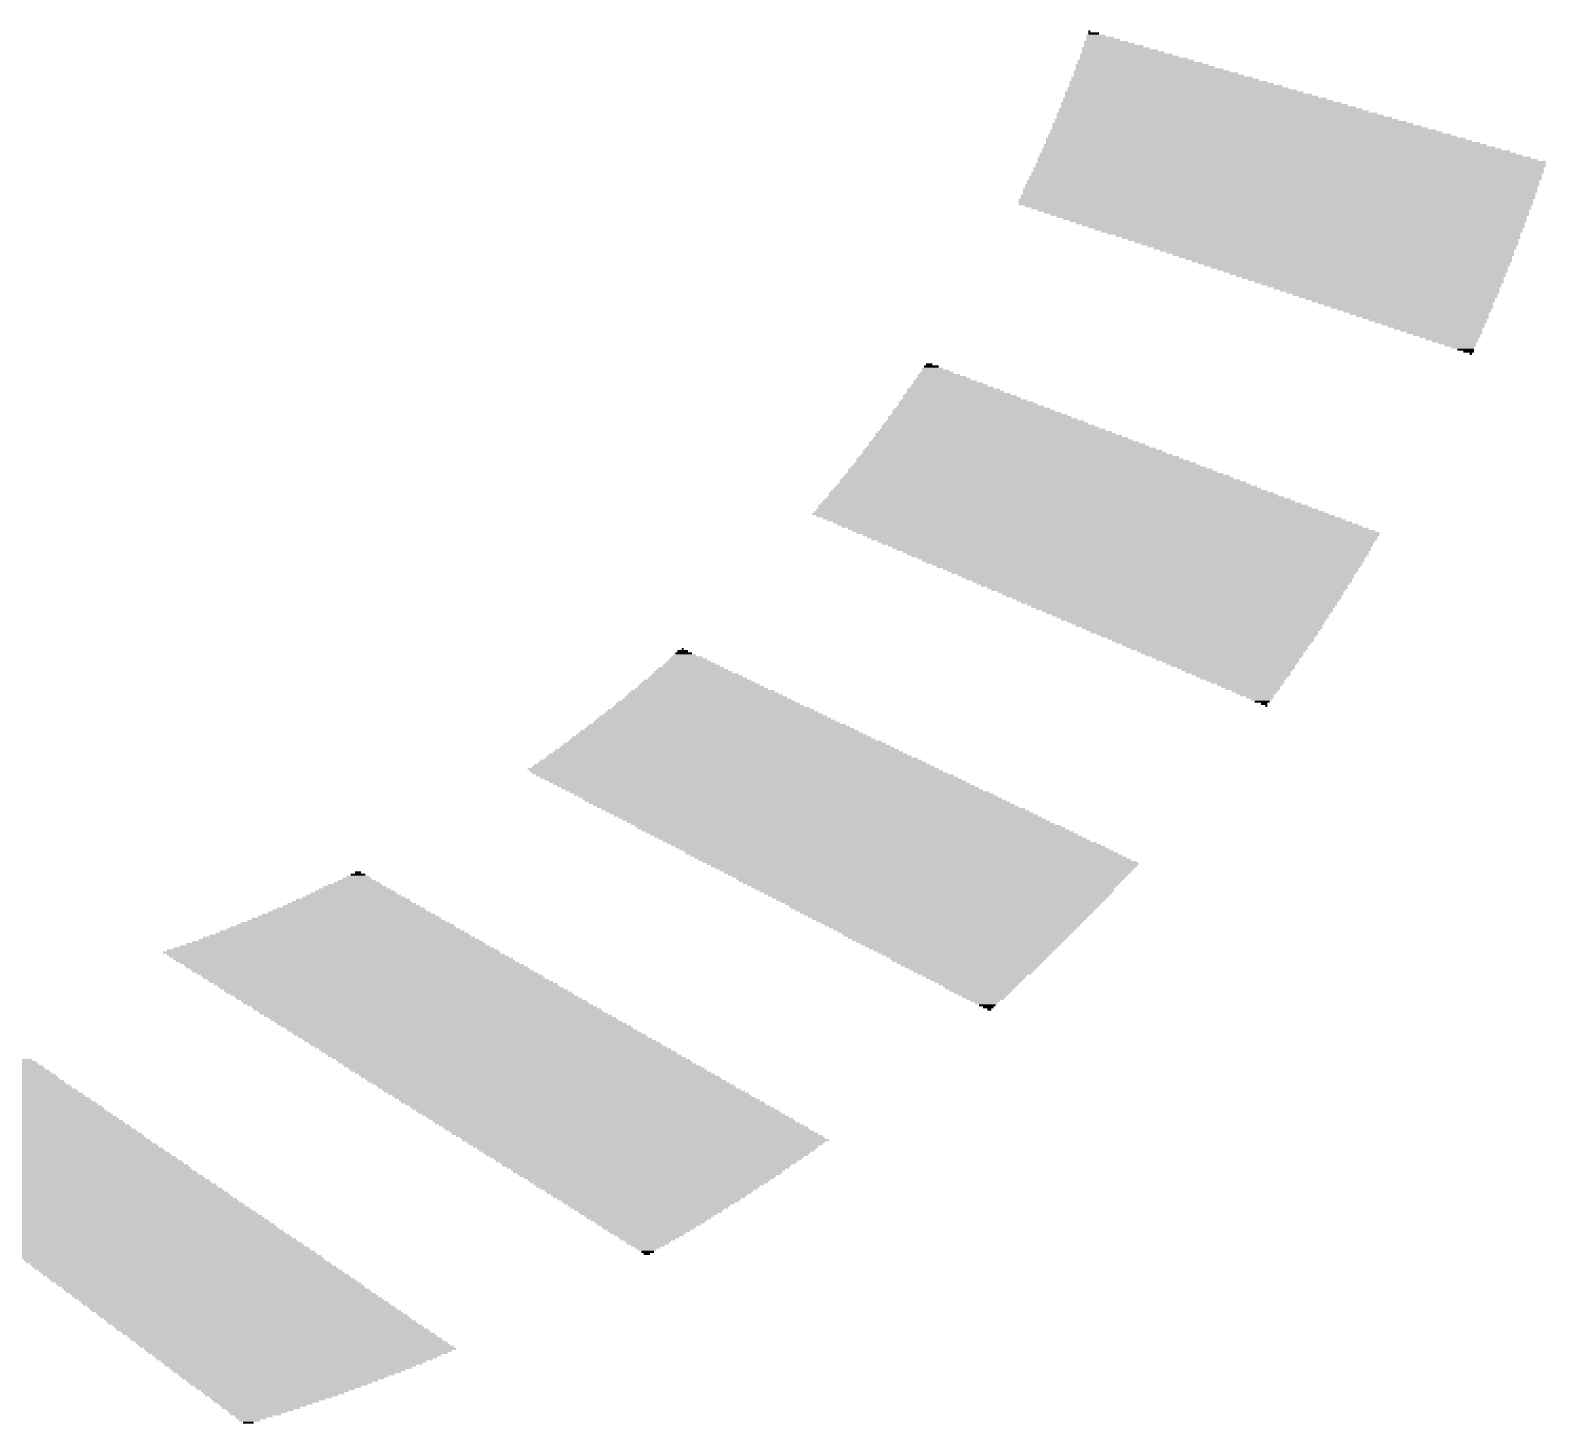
# Model space of a CAD drawing. Extents: x -50 to 50, y -28 to 28.
# Drawn here: x 33.82 to 49.03, y -27 to -13.01 of the extents above; entities that cross this region are included whole.
import ezdxf

# ---------------------------------------------------------------- set-up
doc = ezdxf.new("R2010")
doc.units = 0
doc.layers.add('200', color=132, linetype='CONTINUOUS')

# ---------------------------------------------------------------- blocks, each defined once
blk = doc.blocks.new('RECT')
blk.add_solid([(-0.5, -0.5), (0.5, -0.5), (-0.5, 0.5), (0.5, 0.5)])

msp = doc.modelspace()

# ---------------------------------------------------------------- block references
at = {"layer": '200'}
for p, xscale, yscale in [((44.5148, -13.0598), 0.1905, 0.0211), ((44.5567, -13.081), 0.2743, 0.0213), ((44.45, -13.0175), 0.0203, 0.0213), ((44.4932, -13.0387), 0.1067, 0.0211), ((44.7154, -13.1868), 0.6782, 0.0211), ((44.7573, -13.208), 0.762, 0.0213), ((44.7891, -13.2292), 0.8255, 0.0211), ((44.6189, -13.1233), 0.4445, 0.0211), ((44.6938, -13.1657), 0.5944, 0.0211), ((44.6507, -13.1445), 0.508, 0.0213), ((44.5884, -13.1022), 0.3378, 0.0211), ((44.9796, -13.3562), 1.3335, 0.0211), ((45.0113, -13.3773), 1.397, 0.0211), ((45.0533, -13.3985), 1.4808, 0.0213), ((44.958, -13.335), 1.2497, 0.0213), ((44.9161, -13.3138), 1.1659, 0.0211), ((44.8208, -13.2503), 0.9296, 0.0211), ((44.8526, -13.2715), 0.9931, 0.0213), ((44.8958, -13.2927), 1.0795, 0.0211), ((45.2755, -13.5467), 2.0523, 0.0211), ((45.2438, -13.5255), 1.9888, 0.0213), ((45.1803, -13.4832), 1.8212, 0.0211), ((45.212, -13.5043), 1.8847, 0.0211), ((45.0748, -13.4197), 1.5646, 0.0211), ((45.118, -13.4408), 1.651, 0.0211), ((45.1498, -13.462), 1.7145, 0.0213), ((45.5092, -13.6948), 2.6467, 0.0211), ((45.4025, -13.6313), 2.3927, 0.0211), ((45.4444, -13.6525), 2.4765, 0.0213), ((45.4762, -13.6737), 2.54, 0.0211), ((45.3403, -13.589), 2.2225, 0.0213), ((45.3822, -13.6102), 2.3063, 0.0211), ((45.3187, -13.5678), 2.1387, 0.0211), ((45.7314, -13.843), 3.2182, 0.0213), ((45.6984, -13.8218), 3.1115, 0.0211), ((45.6667, -13.8007), 3.048, 0.0211), ((45.5727, -13.7372), 2.8143, 0.0211), ((45.6044, -13.7583), 2.8778, 0.0211), ((45.6463, -13.7795), 2.9616, 0.0213), ((45.5409, -13.716), 2.7102, 0.0213), ((45.8889, -13.9488), 3.6195, 0.0211), ((45.9321, -13.97), 3.7059, 0.0213), ((45.9638, -13.9912), 3.7694, 0.0211), ((45.8686, -13.9277), 3.5331, 0.0211), ((45.8267, -13.9065), 3.4493, 0.0213), ((45.7632, -13.8642), 3.2817, 0.0211), ((45.8051, -13.8853), 3.3655, 0.0211), ((46.2178, -14.1605), 4.445, 0.0213), ((46.1543, -14.1182), 4.2774, 0.0211), ((46.1962, -14.1393), 4.3612, 0.0211), ((46.1226, -14.097), 4.2139, 0.0213), ((46.0908, -14.0758), 4.1046, 0.0211), ((46.0591, -14.0547), 4.0411, 0.0211), ((46.0273, -14.0335), 3.937, 0.0213), ((45.9956, -14.0123), 3.8735, 0.0211), ((46.4083, -14.2875), 4.953, 0.0213), ((46.4401, -14.3087), 5.0165, 0.0211), ((46.3448, -14.2452), 4.7854, 0.0211), ((46.3766, -14.2663), 4.8489, 0.0211), ((46.2813, -14.2028), 4.6126, 0.0211), ((46.3245, -14.224), 4.699, 0.0213), ((46.2598, -14.1817), 4.5288, 0.0211), ((46.4401, -14.4357), 5.1435, 0.0211), ((46.4299, -14.4568), 5.1232, 0.0211), ((46.4503, -14.3933), 5.1232, 0.0211), ((46.4503, -14.4145), 5.1232, 0.0213), ((46.4718, -14.351), 5.1206, 0.0213), ((46.4718, -14.3722), 5.1206, 0.0211), ((46.482, -14.3298), 5.1003, 0.0211), ((46.3664, -14.605), 5.1638, 0.0213), ((46.3867, -14.5627), 5.1638, 0.0211), ((46.3766, -14.5838), 5.1435, 0.0211), ((46.3969, -14.5203), 5.1435, 0.0211), ((46.3969, -14.5415), 5.1435, 0.0213), ((46.4198, -14.478), 5.1435, 0.0213), ((46.4198, -14.4992), 5.1435, 0.0211), ((46.3233, -14.7108), 5.1638, 0.0211), ((46.3233, -14.732), 5.1638, 0.0213), ((46.3233, -14.7532), 5.1638, 0.0211), ((46.3448, -14.6685), 5.1664, 0.0213), ((46.3448, -14.6897), 5.1664, 0.0211), ((46.3664, -14.6262), 5.1638, 0.0211), ((46.3563, -14.6473), 5.1435, 0.0211), ((46.3448, -14.7743), 5.08, 0.0211), ((46.3766, -14.7955), 5.0165, 0.0213), ((46.3982, -14.8167), 4.9327, 0.0211), ((46.4299, -14.8378), 4.8692, 0.0211), ((46.4617, -14.859), 4.8057, 0.0213), ((46.482, -14.8802), 4.7193, 0.0211), ((46.5138, -14.9013), 4.6558, 0.0211), ((46.5455, -14.9225), 4.5923, 0.0213), ((46.5671, -14.9437), 4.5085, 0.0211), ((46.5988, -14.9648), 4.445, 0.0211), ((46.6306, -14.986), 4.3815, 0.0213), ((46.6522, -15.0072), 4.2977, 0.0211), ((46.6839, -15.0283), 4.2342, 0.0211), ((46.7043, -15.0495), 4.1478, 0.0213), ((46.7462, -15.0707), 4.064, 0.0211), ((46.7779, -15.0918), 4.0005, 0.0211), ((46.7995, -15.113), 3.9167, 0.0213), ((46.8313, -15.1342), 3.8532, 0.0211), ((46.863, -15.1553), 3.7897, 0.0211), ((46.8846, -15.1765), 3.7059, 0.0213), ((46.9163, -15.1977), 3.6424, 0.0211), ((46.9367, -15.2188), 3.556, 0.0211), ((46.9684, -15.24), 3.4925, 0.0213), ((47.0002, -15.2612), 3.429, 0.0211), ((47.0218, -15.2823), 3.3452, 0.0211), ((47.0535, -15.3035), 3.2817, 0.0213), ((47.0853, -15.3247), 3.2182, 0.0211), ((47.1068, -15.3458), 3.1344, 0.0211), ((47.1386, -15.367), 3.0709, 0.0213), ((47.1589, -15.3882), 2.9845, 0.0211), ((47.1907, -15.4093), 2.921, 0.0211), ((47.2224, -15.4305), 2.8575, 0.0213), ((47.244, -15.4517), 2.7737, 0.0211), ((47.2758, -15.4728), 2.7102, 0.0211), ((47.2973, -15.494), 2.6264, 0.0213), ((47.3291, -15.5152), 2.5629, 0.0211), ((47.3608, -15.5363), 2.4994, 0.0211), ((47.3812, -15.5575), 2.413, 0.0213), ((47.4129, -15.5787), 2.3495, 0.0211), ((47.4345, -15.5998), 2.2657, 0.0211), ((47.4663, -15.621), 2.2022, 0.0213), ((47.498, -15.6422), 2.1387, 0.0211), ((47.5196, -15.6633), 2.0549, 0.0211), ((47.5513, -15.6845), 1.9914, 0.0213), ((47.5717, -15.7057), 1.905, 0.0211), ((47.6034, -15.7268), 1.8415, 0.0211), ((47.625, -15.748), 1.7577, 0.0213), ((47.6568, -15.7692), 1.6942, 0.0211), ((47.6885, -15.7903), 1.6307, 0.0211), ((47.7101, -15.8115), 1.5469, 0.0213), ((47.7418, -15.8327), 1.4834, 0.0211), ((47.7622, -15.8538), 1.397, 0.0211), ((47.7939, -15.875), 1.3335, 0.0213), ((47.8257, -15.8962), 1.27, 0.0211), ((47.8473, -15.9173), 1.1862, 0.0211), ((47.879, -15.9385), 1.1227, 0.0213), ((47.9006, -15.9597), 1.0389, 0.0211), ((47.9323, -15.9808), 0.9754, 0.0211), ((47.9527, -16.002), 0.889, 0.0213), ((47.9844, -16.0232), 0.8255, 0.0211), ((48.0162, -16.0443), 0.762, 0.0211), ((48.0378, -16.0655), 0.6782, 0.0213), ((48.0695, -16.0867), 0.6147, 0.0211), ((48.0911, -16.1078), 0.5309, 0.0211), ((48.1228, -16.129), 0.4674, 0.0213), ((48.1432, -16.1502), 0.381, 0.0211), ((48.1749, -16.1713), 0.3175, 0.0211), ((48.1965, -16.1925), 0.2337, 0.0213), ((48.2283, -16.2137), 0.1702, 0.0211), ((48.26, -16.2348), 0.1067, 0.0211), ((48.2816, -16.256), 0.0229, 0.0213), ((42.8739, -16.4042), 0.2108, 0.0211), ((42.9057, -16.4253), 0.2743, 0.0211), ((42.8625, -16.383), 0.1473, 0.0213), ((42.8409, -16.3618), 0.0635, 0.0211), ((43.0644, -16.5947), 0.8458, 0.0211), ((43.0428, -16.5735), 0.762, 0.0213), ((42.9997, -16.5312), 0.635, 0.0211), ((43.0314, -16.5523), 0.6985, 0.0211), ((42.9793, -16.51), 0.5486, 0.0213), ((42.9374, -16.4677), 0.4242, 0.0211), ((42.9692, -16.4888), 0.4877, 0.0211), ((42.9158, -16.4465), 0.3404, 0.0213), ((43.2118, -16.7428), 1.3538, 0.0211), ((43.1902, -16.7217), 1.27, 0.0211), ((43.1495, -16.6793), 1.143, 0.0211), ((43.1698, -16.7005), 1.1836, 0.0213), ((43.1279, -16.6582), 1.0592, 0.0211), ((43.0847, -16.6158), 0.9322, 0.0211), ((43.1063, -16.637), 0.9754, 0.0213), ((43.3489, -16.891), 1.8415, 0.0213), ((43.34, -16.8698), 1.778, 0.0211), ((43.3184, -16.8487), 1.6942, 0.0211), ((43.2867, -16.8275), 1.6307, 0.0213), ((43.2752, -16.8063), 1.5672, 0.0211), ((43.2549, -16.7852), 1.4808, 0.0211), ((43.2333, -16.764), 1.397, 0.0213), ((43.4988, -17.0392), 2.3495, 0.0211), ((43.4772, -17.018), 2.2657, 0.0213), ((43.434, -16.9757), 2.1387, 0.0211), ((43.4556, -16.9968), 2.1819, 0.0211), ((43.4137, -16.9545), 2.0523, 0.0213), ((43.4023, -16.9333), 1.9888, 0.0211), ((43.3807, -16.9122), 1.905, 0.0211), ((43.6359, -17.1873), 2.8372, 0.0211), ((43.6245, -17.1662), 2.7737, 0.0211), ((43.5928, -17.145), 2.7102, 0.0213), ((43.5724, -17.1238), 2.6238, 0.0211), ((43.561, -17.1027), 2.5603, 0.0211), ((43.5394, -17.0815), 2.4765, 0.0213), ((43.5077, -17.0603), 2.413, 0.0211), ((43.8048, -17.3567), 3.429, 0.0211), ((43.7515, -17.3143), 3.2817, 0.0211), ((43.7833, -17.3355), 3.3452, 0.0213), ((43.7413, -17.2932), 3.2156, 0.0211), ((43.7198, -17.272), 3.1318, 0.0213), ((43.6778, -17.2297), 3.0074, 0.0211), ((43.6982, -17.2508), 3.048, 0.0211), ((43.6575, -17.2085), 2.921, 0.0213), ((43.9318, -17.5048), 3.937, 0.0211), ((43.9204, -17.4837), 3.8735, 0.0211), ((43.9001, -17.4625), 3.7871, 0.0213), ((43.8582, -17.4202), 3.6627, 0.0211), ((43.8785, -17.4413), 3.7033, 0.0211), ((43.8366, -17.399), 3.5789, 0.0213), ((43.8163, -17.3778), 3.4925, 0.0211), ((44.069, -17.653), 4.4653, 0.0213), ((44.0474, -17.6318), 4.3815, 0.0211), ((44.0271, -17.6107), 4.2951, 0.0211), ((44.0169, -17.5895), 4.2342, 0.0213), ((43.9953, -17.5683), 4.1504, 0.0211), ((43.9534, -17.526), 4.0208, 0.0213), ((43.9852, -17.5472), 4.0843, 0.0211), ((44.1858, -17.78), 4.9124, 0.0213), ((44.2062, -17.8012), 4.953, 0.0211), ((44.1655, -17.7588), 4.826, 0.0211), ((44.1439, -17.7377), 4.7422, 0.0211), ((44.1325, -17.7165), 4.6787, 0.0213), ((44.1122, -17.6953), 4.5923, 0.0211), ((44.0906, -17.6742), 4.5085, 0.0211), ((44.2595, -17.8647), 5.1867, 0.0211), ((44.2493, -17.8435), 5.1206, 0.0213), ((44.3128, -17.8858), 5.207, 0.0211), ((44.2278, -17.8223), 5.0368, 0.0211), ((44.3763, -17.907), 5.207, 0.0213), ((44.4195, -17.9282), 5.207, 0.0211), ((44.483, -17.9493), 5.207, 0.0211), ((44.5351, -17.9705), 5.2299, 0.0213), ((44.577, -17.9917), 5.2273, 0.0211), ((44.6405, -18.0128), 5.2273, 0.0211), ((44.6938, -18.034), 5.2476, 0.0213), ((44.7358, -18.0552), 5.2502, 0.0211), ((44.7675, -18.0763), 5.1867, 0.0211), ((44.7789, -18.0975), 5.1232, 0.0213), ((44.8005, -18.1187), 5.08, 0.0211), ((44.8208, -18.1398), 4.9936, 0.0211), ((44.831, -18.161), 4.9327, 0.0213), ((44.8628, -18.1822), 4.8692, 0.0211), ((44.8742, -18.2033), 4.8057, 0.0211), ((44.8958, -18.2245), 4.7625, 0.0213), ((44.9161, -18.2457), 4.6761, 0.0211), ((44.9364, -18.2668), 4.6355, 0.0211), ((44.9478, -18.288), 4.572, 0.0213), ((44.9694, -18.3092), 4.4882, 0.0211), ((44.991, -18.3303), 4.445, 0.0211), ((44.9999, -18.3515), 4.3815, 0.0213), ((45.0317, -18.3727), 4.318, 0.0211), ((45.0431, -18.3938), 4.2545, 0.0211), ((45.0647, -18.415), 4.1707, 0.0213), ((45.0863, -18.4362), 4.1275, 0.0211), ((45.0952, -18.4573), 4.064, 0.0211), ((45.1168, -18.4785), 3.9802, 0.0213), ((45.1383, -18.4997), 3.937, 0.0211), ((45.1498, -18.5208), 3.8735, 0.0211), ((45.1815, -18.542), 3.81, 0.0213), ((45.1904, -18.5632), 3.7465, 0.0211), ((45.2018, -18.5843), 3.683, 0.0211), ((45.2336, -18.6055), 3.6195, 0.0213), ((45.245, -18.6267), 3.556, 0.0211), ((45.2653, -18.6478), 3.4696, 0.0211), ((45.2857, -18.669), 3.429, 0.0213), ((45.2971, -18.6902), 3.3655, 0.0211), ((45.3288, -18.7113), 3.302, 0.0211), ((45.3403, -18.7325), 3.2385, 0.0213), ((45.3492, -18.7537), 3.175, 0.0211), ((45.3809, -18.7748), 3.1115, 0.0211), ((45.3923, -18.796), 3.048, 0.0213), ((45.4038, -18.8172), 2.9845, 0.0211), ((45.4355, -18.8383), 2.921, 0.0211), ((45.4444, -18.8595), 2.8575, 0.0213), ((45.466, -18.8807), 2.7737, 0.0211), ((45.4876, -18.9018), 2.7305, 0.0211), ((45.499, -18.923), 2.667, 0.0213), ((45.5193, -18.9442), 2.5806, 0.0211), ((45.5397, -18.9653), 2.54, 0.0211), ((45.5511, -18.9865), 2.4765, 0.0213), ((45.5828, -19.0077), 2.413, 0.0211), ((45.5943, -19.0288), 2.3495, 0.0211), ((45.6032, -19.05), 2.286, 0.0213), ((45.6349, -19.0712), 2.2225, 0.0211), ((45.6463, -19.0923), 2.159, 0.0211), ((45.6679, -19.1135), 2.0752, 0.0213), ((45.6895, -19.1347), 2.032, 0.0211), ((45.6984, -19.1558), 1.9685, 0.0211), ((45.72, -19.177), 1.8847, 0.0213), ((40.419, -19.3252), 0.381, 0.0211), ((40.4076, -19.304), 0.3175, 0.0213), ((40.386, -19.2828), 0.2337, 0.0211), ((40.3758, -19.2617), 0.1676, 0.0211), ((40.3657, -19.2405), 0.1067, 0.0213), ((40.3657, -19.2193), 0.0203, 0.0211), ((45.7314, -19.1982), 1.8212, 0.0211), ((45.753, -19.2193), 1.778, 0.0211), ((45.7733, -19.2405), 1.6916, 0.0213), ((45.7835, -19.2617), 1.6307, 0.0211), ((45.8051, -19.2828), 1.5875, 0.0211), ((45.8267, -19.304), 1.5037, 0.0213), ((45.8368, -19.3252), 1.4376, 0.0211), ((40.4927, -19.4733), 0.8687, 0.0211), ((40.4711, -19.4522), 0.7849, 0.0211), ((40.4609, -19.431), 0.7188, 0.0213), ((40.4495, -19.4098), 0.6553, 0.0211), ((40.4508, -19.3887), 0.5715, 0.0211), ((40.4393, -19.3675), 0.508, 0.0213), ((40.4279, -19.3463), 0.4445, 0.0211), ((45.8686, -19.3463), 1.3741, 0.0211), ((45.8788, -19.3675), 1.3132, 0.0213), ((45.8902, -19.3887), 1.2497, 0.0211), ((45.9219, -19.4098), 1.1862, 0.0211), ((45.9321, -19.431), 1.1201, 0.0213), ((45.9423, -19.4522), 1.0592, 0.0211), ((45.974, -19.4733), 0.9957, 0.0211), ((40.5549, -19.6215), 1.3335, 0.0213), ((40.546, -19.6003), 1.27, 0.0211), ((40.5346, -19.5792), 1.2065, 0.0211), ((40.5232, -19.558), 1.143, 0.0213), ((40.5143, -19.5368), 1.0795, 0.0211), ((40.513, -19.5157), 0.9957, 0.0211), ((40.5028, -19.4945), 0.9296, 0.0213), ((45.9854, -19.4945), 0.9322, 0.0213), ((45.9956, -19.5157), 0.8661, 0.0211), ((46.0172, -19.5368), 0.7823, 0.0211), ((46.0375, -19.558), 0.7417, 0.0213), ((46.0591, -19.5792), 0.6579, 0.0211), ((46.0693, -19.6003), 0.5918, 0.0211), ((46.0908, -19.6215), 0.5486, 0.0213), ((40.6298, -19.7908), 1.905, 0.0211), ((40.6184, -19.7697), 1.8415, 0.0211), ((40.6095, -19.7485), 1.778, 0.0213), ((40.6083, -19.7273), 1.6942, 0.0211), ((40.5981, -19.7062), 1.6281, 0.0211), ((40.5879, -19.685), 1.5672, 0.0213), ((40.5765, -19.6638), 1.5037, 0.0211), ((40.5663, -19.6427), 1.4376, 0.0211), ((46.1124, -19.6427), 0.4648, 0.0211), ((46.1226, -19.6638), 0.4039, 0.0211), ((46.1328, -19.685), 0.3378, 0.0213), ((46.1645, -19.7062), 0.2743, 0.0211), ((46.1759, -19.7273), 0.2108, 0.0211), ((46.1861, -19.7485), 0.1499, 0.0213), ((46.2064, -19.7697), 0.0635, 0.0211), ((46.228, -19.7908), 0.0203, 0.0211), ((40.6933, -19.939), 2.413, 0.0213), ((40.6819, -19.9178), 2.3495, 0.0211), ((40.673, -19.8967), 2.286, 0.0211), ((40.6718, -19.8755), 2.2022, 0.0213), ((40.6616, -19.8543), 2.1361, 0.0211), ((40.6514, -19.8332), 2.0752, 0.0211), ((40.6514, -19.812), 1.9888, 0.0213), ((40.7568, -20.0872), 2.921, 0.0211), ((40.7454, -20.066), 2.8575, 0.0213), ((40.7365, -20.0448), 2.794, 0.0211), ((40.7353, -20.0237), 2.7102, 0.0211), ((40.7251, -20.0025), 2.6441, 0.0213), ((40.7149, -19.9813), 2.5832, 0.0211), ((40.7048, -19.9602), 2.4765, 0.0211), ((40.8102, -20.2353), 3.4493, 0.0211), ((40.8089, -20.2142), 3.3655, 0.0211), ((40.8, -20.193), 3.302, 0.0213), ((40.7886, -20.1718), 3.2385, 0.0211), ((40.7886, -20.1507), 3.1521, 0.0211), ((40.767, -20.1295), 3.0683, 0.0213), ((40.7568, -20.1083), 3.0074, 0.0211), ((40.8623, -20.3835), 3.9802, 0.0213), ((40.8623, -20.3623), 3.8938, 0.0211), ((40.8521, -20.3412), 3.8329, 0.0211), ((40.8521, -20.32), 3.7465, 0.0213), ((40.8305, -20.2988), 3.6627, 0.0211), ((40.8203, -20.2777), 3.5966, 0.0211), ((40.8203, -20.2565), 3.5154, 0.0213), ((40.8724, -20.4258), 4.1275, 0.0211), ((40.9054, -20.447), 4.1478, 0.0213), ((40.8737, -20.4047), 4.0437, 0.0211), ((40.9372, -20.4682), 4.1707, 0.0211), ((40.9905, -20.4893), 4.191, 0.0211), ((41.0312, -20.5105), 4.191, 0.0213), ((41.0743, -20.5317), 4.191, 0.0211), ((41.1175, -20.5528), 4.191, 0.0211), ((41.1582, -20.574), 4.191, 0.0213), ((41.2013, -20.5952), 4.191, 0.0211), ((41.2445, -20.6163), 4.191, 0.0211), ((41.2852, -20.6375), 4.191, 0.0213), ((41.3385, -20.6587), 4.2113, 0.0211), ((41.3817, -20.6798), 4.2113, 0.0211), ((41.4236, -20.701), 4.2139, 0.0213), ((41.4655, -20.7222), 4.2113, 0.0211), ((41.4973, -20.7433), 4.2342, 0.0211), ((41.5404, -20.7645), 4.2342, 0.0213), ((41.5823, -20.7857), 4.2316, 0.0211), ((41.6243, -20.8068), 4.2342, 0.0211), ((41.6776, -20.828), 4.2545, 0.0213), ((41.7208, -20.8492), 4.2545, 0.0211), ((41.7614, -20.8703), 4.2545, 0.0211), ((41.8046, -20.8915), 4.2545, 0.0213), ((41.8478, -20.9127), 4.2545, 0.0211), ((41.8884, -20.9338), 4.2545, 0.0211), ((41.9316, -20.955), 4.2545, 0.0213), ((41.9748, -20.9762), 4.2545, 0.0211), ((42.0268, -20.9973), 4.2774, 0.0211), ((42.0586, -21.0185), 4.2951, 0.0213), ((42.1005, -21.0397), 4.2977, 0.0211), ((42.1437, -21.0608), 4.2977, 0.0211), ((42.1856, -21.082), 4.2951, 0.0213), ((42.2275, -21.1032), 4.2977, 0.0211), ((42.2707, -21.1243), 4.2977, 0.0211), ((42.3126, -21.1455), 4.2951, 0.0213), ((42.3647, -21.1667), 4.318, 0.0211), ((42.4078, -21.1878), 4.318, 0.0211), ((42.451, -21.209), 4.318, 0.0213), ((42.4917, -21.2302), 4.318, 0.0211), ((42.5348, -21.2513), 4.318, 0.0211), ((42.5666, -21.2725), 4.3409, 0.0213), ((42.6085, -21.2937), 4.3383, 0.0211), ((37.1056, -21.463), 0.0635, 0.0213), ((42.6517, -21.3148), 4.3383, 0.0211), ((42.6936, -21.336), 4.3409, 0.0213), ((42.7469, -21.3572), 4.3612, 0.0211), ((42.7787, -21.3783), 4.3383, 0.0211), ((42.7888, -21.3995), 4.2774, 0.0213), ((42.799, -21.4207), 4.2113, 0.0211), ((42.8104, -21.4418), 4.1478, 0.0211), ((42.8206, -21.463), 4.0869, 0.0213), ((37.0738, -21.6112), 0.635, 0.0211), ((37.0738, -21.59), 0.5486, 0.0213), ((37.0954, -21.5688), 0.4648, 0.0211), ((37.0942, -21.5477), 0.381, 0.0211), ((37.0954, -21.5265), 0.2972, 0.0213), ((37.1056, -21.5053), 0.2311, 0.0211), ((37.1056, -21.4842), 0.1499, 0.0211), ((42.8308, -21.4842), 4.0208, 0.0211), ((42.8422, -21.5053), 3.9573, 0.0211), ((42.8523, -21.5265), 3.8964, 0.0213), ((42.8523, -21.5477), 3.8506, 0.0211), ((42.8625, -21.5688), 3.7897, 0.0211), ((42.8739, -21.59), 3.7262, 0.0213), ((42.8841, -21.6112), 3.6601, 0.0211), ((37.0421, -21.7593), 1.2065, 0.0211), ((37.0535, -21.7382), 1.143, 0.0211), ((37.0637, -21.717), 1.0363, 0.0213), ((37.0624, -21.6958), 0.9525, 0.0211), ((37.0637, -21.6747), 0.8687, 0.0211), ((37.0738, -21.6535), 0.8026, 0.0213), ((37.0738, -21.6323), 0.7214, 0.0211), ((42.8942, -21.6323), 3.5992, 0.0211), ((42.9158, -21.6535), 3.556, 0.0213), ((42.9273, -21.6747), 3.4925, 0.0211), ((42.9362, -21.6958), 3.429, 0.0211), ((42.9476, -21.717), 3.3655, 0.0213), ((42.959, -21.7382), 3.302, 0.0211), ((42.9679, -21.7593), 3.2385, 0.0211), ((37.0103, -21.9075), 1.8186, 0.0213), ((37.0103, -21.8863), 1.7374, 0.0211), ((37.0205, -21.8652), 1.6307, 0.0211), ((37.0205, -21.844), 1.5443, 0.0213), ((37.0319, -21.8228), 1.4808, 0.0211), ((37.0421, -21.8017), 1.3741, 0.0211), ((37.0421, -21.7805), 1.2929, 0.0213), ((42.9793, -21.7805), 3.175, 0.0213), ((42.9908, -21.8017), 3.1115, 0.0211), ((42.9895, -21.8228), 3.0683, 0.0211), ((43.0009, -21.844), 3.0048, 0.0213), ((43.0111, -21.8652), 2.9439, 0.0211), ((43.0213, -21.8863), 2.8778, 0.0211), ((43.0327, -21.9075), 2.8143, 0.0213), ((36.9468, -22.0557), 2.4536, 0.0211), ((36.9583, -22.0345), 2.3495, 0.0213), ((36.957, -22.0133), 2.2657, 0.0211), ((36.9786, -21.9922), 2.1819, 0.0211), ((36.9786, -21.971), 2.0955, 0.0213), ((36.9888, -21.9498), 1.9888, 0.0211), ((36.99, -21.9287), 1.905, 0.0211), ((43.0428, -21.9287), 2.7534, 0.0211), ((43.053, -21.9498), 2.6873, 0.0211), ((43.0644, -21.971), 2.6238, 0.0213), ((43.0746, -21.9922), 2.5629, 0.0211), ((43.0847, -22.0133), 2.4968, 0.0211), ((43.0962, -22.0345), 2.4333, 0.0213), ((43.1063, -22.0557), 2.3724, 0.0211), ((36.8618, -22.225), 3.2182, 0.0213), ((36.8719, -22.2038), 3.1115, 0.0211), ((36.8833, -22.1827), 3.0074, 0.0211), ((36.9037, -22.1615), 2.921, 0.0213), ((36.9151, -22.1403), 2.8169, 0.0211), ((36.9151, -22.1192), 2.7305, 0.0211), ((36.9252, -22.098), 2.6238, 0.0213), ((36.9468, -22.0768), 2.54, 0.0211), ((43.1165, -22.0768), 2.3063, 0.0211), ((43.1165, -22.098), 2.2657, 0.0213), ((43.1279, -22.1192), 2.2022, 0.0211), ((43.1381, -22.1403), 2.1361, 0.0211), ((43.1483, -22.1615), 2.0752, 0.0213), ((43.1597, -22.1827), 2.0117, 0.0211), ((43.1698, -22.2038), 1.9456, 0.0211), ((43.18, -22.225), 1.8847, 0.0213), ((36.8414, -22.2673), 3.3858, 0.0211), ((36.8516, -22.2462), 3.3249, 0.0211), ((36.8833, -22.2885), 3.3884, 0.0213), ((36.9151, -22.3097), 3.4061, 0.0211), ((36.957, -22.3308), 3.4087, 0.0211), ((36.9786, -22.352), 3.4061, 0.0213), ((37.0205, -22.3732), 3.4087, 0.0211), ((43.1914, -22.2462), 1.8212, 0.0211), ((43.2016, -22.2673), 1.7551, 0.0211), ((43.2118, -22.2885), 1.6942, 0.0213), ((43.2232, -22.3097), 1.6307, 0.0211), ((43.2333, -22.3308), 1.5646, 0.0211), ((43.2333, -22.352), 1.524, 0.0213), ((43.2448, -22.3732), 1.4605, 0.0211), ((37.0637, -22.3943), 3.4087, 0.0211), ((37.0942, -22.4155), 3.429, 0.0213), ((37.1272, -22.4367), 3.4087, 0.0211), ((37.1577, -22.4578), 3.429, 0.0211), ((37.2008, -22.479), 3.429, 0.0213), ((37.244, -22.5002), 3.429, 0.0211), ((37.2643, -22.5213), 3.429, 0.0211), ((43.2537, -22.3943), 1.397, 0.0211), ((43.2651, -22.4155), 1.3335, 0.0213), ((43.2765, -22.4367), 1.27, 0.0211), ((43.2854, -22.4578), 1.2065, 0.0211), ((43.2968, -22.479), 1.143, 0.0213), ((43.2968, -22.5002), 1.0566, 0.0211), ((43.307, -22.5213), 0.9957, 0.0211), ((37.3075, -22.5425), 3.429, 0.0213), ((37.338, -22.5637), 3.4493, 0.0211), ((37.3812, -22.5848), 3.4493, 0.0211), ((37.4117, -22.606), 3.429, 0.0213), ((37.4447, -22.6272), 3.4493, 0.0211), ((37.4866, -22.6483), 3.4519, 0.0211), ((37.5183, -22.6695), 3.4696, 0.0213), ((43.3184, -22.5425), 0.9322, 0.0213), ((43.3286, -22.5637), 0.8661, 0.0211), ((43.3388, -22.5848), 0.8052, 0.0211), ((43.3502, -22.606), 0.7417, 0.0213), ((43.3489, -22.6272), 0.6985, 0.0211), ((43.3603, -22.6483), 0.635, 0.0211), ((43.3718, -22.6695), 0.5715, 0.0213), ((37.5501, -22.6907), 3.4519, 0.0211), ((37.592, -22.7118), 3.4493, 0.0211), ((37.6238, -22.733), 3.4722, 0.0213), ((37.6669, -22.7542), 3.4722, 0.0211), ((37.6872, -22.7753), 3.4722, 0.0211), ((37.7304, -22.7965), 3.4722, 0.0213), ((37.7723, -22.8177), 3.4696, 0.0211), ((43.3807, -22.6907), 0.508, 0.0211), ((43.3921, -22.7118), 0.4445, 0.0211), ((43.4035, -22.733), 0.381, 0.0213), ((43.4023, -22.7542), 0.2972, 0.0211), ((43.4137, -22.7753), 0.2337, 0.0211), ((43.4238, -22.7965), 0.1676, 0.0213), ((43.434, -22.8177), 0.1067, 0.0211), ((37.8041, -22.8388), 3.4925, 0.0211), ((37.8358, -22.86), 3.4696, 0.0213), ((37.8676, -22.8812), 3.4925, 0.0211), ((37.9108, -22.9023), 3.4925, 0.0211), ((37.9514, -22.9235), 3.4925, 0.0213), ((37.9743, -22.9447), 3.4925, 0.0211), ((38.0149, -22.9658), 3.4925, 0.0211), ((38.0479, -22.987), 3.5128, 0.0213), ((43.4454, -22.8388), 0.0432, 0.0211), ((38.0898, -23.0082), 3.5154, 0.0211), ((38.1216, -23.0293), 3.4925, 0.0211), ((38.1533, -23.0505), 3.5154, 0.0213), ((38.1953, -23.0717), 3.5128, 0.0211), ((38.227, -23.0928), 3.5357, 0.0211), ((38.2587, -23.114), 3.5128, 0.0213), ((38.3019, -23.1352), 3.5128, 0.0211), ((38.3337, -23.1563), 3.5357, 0.0211), ((38.3756, -23.1775), 3.5331, 0.0213), ((38.3972, -23.1987), 3.5357, 0.0211), ((38.4391, -23.2198), 3.5331, 0.0211), ((38.481, -23.241), 3.5357, 0.0213), ((38.514, -23.2622), 3.556, 0.0211), ((38.5445, -23.2833), 3.5357, 0.0211), ((32.4383, -23.3468), 2.794, 0.0211), ((32.4701, -23.368), 2.8169, 0.0213), ((32.5018, -23.3892), 2.794, 0.0211), ((32.5336, -23.4103), 2.8169, 0.0211), ((32.5552, -23.4315), 2.8143, 0.0213), ((38.5775, -23.3045), 3.556, 0.0213), ((38.6182, -23.3257), 3.556, 0.0211), ((38.6613, -23.3468), 3.556, 0.0211), ((38.6817, -23.368), 3.556, 0.0213), ((38.7248, -23.3892), 3.556, 0.0211), ((38.7566, -23.4103), 3.5789, 0.0211), ((38.7985, -23.4315), 3.5763, 0.0213), ((32.5971, -23.4527), 2.8169, 0.0211), ((32.6187, -23.4738), 2.8143, 0.0211), ((32.6504, -23.495), 2.8372, 0.0213), ((32.6822, -23.5162), 2.8143, 0.0211), ((32.7025, -23.5373), 2.8143, 0.0211), ((32.7457, -23.5585), 2.8143, 0.0213), ((32.766, -23.5797), 2.8143, 0.0211), ((38.8201, -23.4527), 3.5789, 0.0211), ((38.862, -23.4738), 3.5763, 0.0211), ((38.9052, -23.495), 3.5763, 0.0213), ((38.9369, -23.5162), 3.5992, 0.0211), ((38.9687, -23.5373), 3.5763, 0.0211), ((39.0004, -23.5585), 3.5992, 0.0213), ((39.0423, -23.5797), 3.5966, 0.0211), ((32.7978, -23.6008), 2.8372, 0.0211), ((32.8295, -23.622), 2.8143, 0.0213), ((32.8612, -23.6432), 2.8372, 0.0211), ((32.8828, -23.6643), 2.8346, 0.0211), ((32.9248, -23.6855), 2.8372, 0.0213), ((32.9463, -23.7067), 2.8346, 0.0211), ((32.9781, -23.7278), 2.8575, 0.0211), ((33.0098, -23.749), 2.8346, 0.0213), ((39.0843, -23.6008), 3.5992, 0.0211), ((39.1058, -23.622), 3.5966, 0.0213), ((39.1478, -23.6432), 3.5992, 0.0211), ((39.1808, -23.6643), 3.6195, 0.0211), ((39.2214, -23.6855), 3.6195, 0.0213), ((39.2544, -23.7067), 3.5992, 0.0211), ((39.2849, -23.7278), 3.6195, 0.0211), ((39.3281, -23.749), 3.6195, 0.0213), ((33.0416, -23.7702), 2.8575, 0.0211), ((33.0619, -23.7913), 2.8575, 0.0211), ((33.1051, -23.8125), 2.8575, 0.0213), ((33.1254, -23.8337), 2.8575, 0.0211), ((33.1483, -23.8548), 2.8575, 0.0211), ((33.1889, -23.876), 2.8575, 0.0213), ((33.2118, -23.8972), 2.8575, 0.0211), ((39.3598, -23.7702), 3.6424, 0.0211), ((39.3916, -23.7913), 3.6195, 0.0211), ((39.4348, -23.8125), 3.6195, 0.0213), ((39.4653, -23.8337), 3.6398, 0.0211), ((39.5084, -23.8548), 3.6398, 0.0211), ((39.5288, -23.876), 3.6398, 0.0213), ((39.5719, -23.8972), 3.6398, 0.0211), ((33.2422, -23.9183), 2.8778, 0.0211), ((33.2753, -23.9395), 2.8575, 0.0213), ((33.3058, -23.9607), 2.8778, 0.0211), ((33.3273, -23.9818), 2.8804, 0.0211), ((33.3693, -24.003), 2.8778, 0.0213), ((33.3908, -24.0242), 2.8804, 0.0211), ((33.4226, -24.0453), 2.8981, 0.0211), ((39.6138, -23.9183), 3.6424, 0.0211), ((39.6456, -23.9395), 3.6601, 0.0213), ((39.6773, -23.9607), 3.6424, 0.0211), ((39.7091, -23.9818), 3.6601, 0.0211), ((39.751, -24.003), 3.6627, 0.0213), ((39.7942, -24.0242), 3.6627, 0.0211), ((39.8145, -24.0453), 3.6627, 0.0211), ((33.4543, -24.0665), 2.8804, 0.0213), ((33.4861, -24.0877), 2.8981, 0.0211), ((33.5178, -24.1088), 2.8804, 0.0211), ((33.5394, -24.13), 2.8778, 0.0213), ((33.5712, -24.1512), 2.9007, 0.0211), ((33.6029, -24.1723), 2.8778, 0.0211), ((33.6347, -24.1935), 2.9007, 0.0213), ((39.8577, -24.0665), 3.6627, 0.0213), ((39.8882, -24.0877), 3.683, 0.0211), ((39.9313, -24.1088), 3.683, 0.0211), ((39.9631, -24.13), 3.6601, 0.0213), ((39.9948, -24.1512), 3.683, 0.0211), ((39.9948, -24.1723), 3.5966, 0.0211), ((39.9948, -24.1935), 3.556, 0.0213), ((33.655, -24.2147), 2.9007, 0.0211), ((33.6982, -24.2358), 2.9007, 0.0211), ((33.7185, -24.257), 2.9007, 0.0213), ((33.7515, -24.2782), 2.921, 0.0211), ((33.782, -24.2993), 2.9007, 0.0211), ((33.815, -24.3205), 2.921, 0.0213), ((33.8353, -24.3417), 2.921, 0.0211), ((39.9948, -24.2147), 3.4696, 0.0211), ((40.005, -24.2358), 3.4087, 0.0211), ((40.0063, -24.257), 3.3655, 0.0213), ((40.005, -24.2782), 3.2817, 0.0211), ((40.0063, -24.2993), 3.2385, 0.0211), ((40.005, -24.3205), 3.1547, 0.0213), ((40.0164, -24.3417), 3.0912, 0.0211), ((33.8785, -24.3628), 2.921, 0.0211), ((33.8988, -24.384), 2.921, 0.0213), ((33.9306, -24.4052), 2.9439, 0.0211), ((33.9623, -24.4263), 2.921, 0.0211), ((33.9827, -24.4475), 2.921, 0.0213), ((34.0157, -24.4687), 2.9413, 0.0211), ((34.0462, -24.4898), 2.921, 0.0211), ((40.005, -24.3628), 3.0277, 0.0211), ((40.0164, -24.384), 2.9642, 0.0213), ((40.005, -24.4052), 2.9007, 0.0211), ((40.0164, -24.4263), 2.8372, 0.0211), ((40.0164, -24.4475), 2.7508, 0.0213), ((40.0164, -24.4687), 2.7102, 0.0211), ((40.0266, -24.4898), 2.6441, 0.0211), ((34.0792, -24.511), 2.9413, 0.0213), ((34.0995, -24.5322), 2.9413, 0.0211), ((34.1427, -24.5533), 2.9413, 0.0211), ((34.163, -24.5745), 2.9413, 0.0213), ((34.2062, -24.5957), 2.9413, 0.0211), ((34.2265, -24.6168), 2.9413, 0.0211), ((34.2583, -24.638), 2.9642, 0.0213), ((34.29, -24.6592), 2.9413, 0.0211), ((40.0164, -24.511), 2.5832, 0.0213), ((40.0266, -24.5322), 2.5171, 0.0211), ((40.0266, -24.5533), 2.4359, 0.0211), ((40.0266, -24.5745), 2.3901, 0.0213), ((40.0266, -24.5957), 2.3089, 0.0211), ((40.0164, -24.6168), 2.2428, 0.0211), ((40.0266, -24.638), 2.1819, 0.0213), ((40.0266, -24.6592), 2.0955, 0.0211), ((34.3218, -24.6803), 2.9642, 0.0211), ((34.3433, -24.7015), 2.9616, 0.0213), ((34.3751, -24.7227), 2.9439, 0.0211), ((34.4068, -24.7438), 2.9616, 0.0211), ((34.4284, -24.765), 2.9642, 0.0213), ((34.4703, -24.7862), 2.9616, 0.0211), ((34.4919, -24.8073), 2.9642, 0.0211), ((40.0266, -24.6803), 2.0549, 0.0211), ((40.0266, -24.7015), 1.9685, 0.0213), ((40.0266, -24.7227), 1.9279, 0.0211), ((40.0266, -24.7438), 1.8415, 0.0211), ((40.038, -24.765), 1.778, 0.0213), ((40.0266, -24.7862), 1.7145, 0.0211), ((40.0266, -24.8073), 1.6281, 0.0211), ((34.5224, -24.8285), 2.9845, 0.0213), ((34.5554, -24.8497), 2.9642, 0.0211), ((34.5859, -24.8708), 2.9845, 0.0211), ((34.6088, -24.892), 2.9845, 0.0213), ((34.6494, -24.9132), 2.9845, 0.0211), ((34.6723, -24.9343), 2.9845, 0.0211), ((34.7028, -24.9555), 3.0048, 0.0213), ((40.0266, -24.8285), 1.5875, 0.0213), ((40.0266, -24.8497), 1.5011, 0.0211), ((40.0368, -24.8708), 1.4402, 0.0211), ((40.0266, -24.892), 1.3741, 0.0213), ((40.0266, -24.9132), 1.2929, 0.0211), ((40.0266, -24.9343), 1.2471, 0.0211), ((40.0266, -24.9555), 1.1659, 0.0213), ((34.7358, -24.9767), 2.9845, 0.0211), ((34.7662, -24.9978), 3.0048, 0.0211), ((34.7878, -25.019), 3.0074, 0.0213), ((34.8196, -25.0402), 2.9845, 0.0211), ((34.8513, -25.0613), 3.0074, 0.0211), ((34.8831, -25.0825), 2.9845, 0.0213), ((34.9148, -25.1037), 3.0074, 0.0211), ((40.0368, -24.9767), 1.0998, 0.0211), ((40.0266, -24.9978), 1.0389, 0.0211), ((40.0266, -25.019), 0.9525, 0.0213), ((40.0266, -25.0402), 0.9119, 0.0211), ((40.0266, -25.0613), 0.8255, 0.0211), ((40.0152, -25.0825), 0.762, 0.0213), ((40.0266, -25.1037), 0.6985, 0.0211), ((34.9364, -25.1248), 3.0048, 0.0211), ((34.9783, -25.146), 3.0074, 0.0213), ((34.9999, -25.1672), 3.0048, 0.0211), ((35.0317, -25.1883), 3.0277, 0.0211), ((35.0634, -25.2095), 3.0048, 0.0213), ((35.0952, -25.2307), 3.0277, 0.0211), ((35.1155, -25.2518), 3.0277, 0.0211), ((40.0266, -25.1248), 0.6121, 0.0211), ((40.0164, -25.146), 0.5512, 0.0213), ((40.0164, -25.1672), 0.4648, 0.0211), ((40.0164, -25.1883), 0.4242, 0.0211), ((40.0164, -25.2095), 0.3378, 0.0213), ((40.0152, -25.2307), 0.254, 0.0211), ((40.0063, -25.2518), 0.1905, 0.0211), ((35.1587, -25.273), 3.0277, 0.0213), ((35.179, -25.2942), 3.0277, 0.0211), ((35.212, -25.3153), 3.048, 0.0211), ((35.2425, -25.3365), 3.0277, 0.0213), ((35.2641, -25.3577), 3.0251, 0.0211), ((35.2958, -25.3788), 3.048, 0.0211), ((35.3276, -25.4), 3.0251, 0.0213), ((35.3593, -25.4212), 3.048, 0.0211), ((40.0152, -25.273), 0.127, 0.0213), ((40.0063, -25.2942), 0.0635, 0.0211), ((35.3797, -25.4423), 3.048, 0.0211), ((35.4228, -25.4635), 3.048, 0.0213), ((35.4432, -25.4847), 3.048, 0.0211), ((35.4762, -25.5058), 3.0683, 0.0211), ((35.5067, -25.527), 3.048, 0.0213), ((35.5397, -25.5482), 3.0683, 0.0211), ((35.56, -25.5693), 3.0683, 0.0211), ((35.6032, -25.5905), 3.0683, 0.0213), ((35.6235, -25.6117), 3.0683, 0.0211), ((35.6565, -25.6328), 3.048, 0.0211), ((35.687, -25.654), 3.0683, 0.0213), ((35.7086, -25.6752), 3.0709, 0.0211), ((35.7505, -25.6963), 3.0683, 0.0211), ((35.7721, -25.7175), 3.0709, 0.0213), ((35.8038, -25.7387), 3.0886, 0.0211), ((35.8356, -25.7598), 3.0709, 0.0211), ((35.8673, -25.781), 3.0886, 0.0213), ((35.8889, -25.8022), 3.0912, 0.0211), ((35.9308, -25.8233), 3.0886, 0.0211), ((35.9524, -25.8445), 3.0912, 0.0213), ((35.9829, -25.8657), 3.1115, 0.0211), ((36.0159, -25.8868), 3.0912, 0.0211), ((36.0464, -25.908), 3.1115, 0.0213), ((36.0693, -25.9292), 3.1115, 0.0211), ((36.0998, -25.9503), 3.0912, 0.0211), ((36.1328, -25.9715), 3.1115, 0.0213), ((36.1531, -25.9927), 3.1115, 0.0211), ((36.1963, -26.0138), 3.1115, 0.0211), ((36.2166, -26.035), 3.1115, 0.0213), ((36.2483, -26.0562), 3.1344, 0.0211), ((36.2801, -26.0773), 3.1115, 0.0211), ((36.3118, -26.0985), 3.1344, 0.0213), ((36.3436, -26.1197), 3.1115, 0.0211), ((36.3753, -26.1408), 3.1344, 0.0211), ((36.3969, -26.162), 3.1318, 0.0213), ((36.4388, -26.1832), 3.1344, 0.0211), ((36.4604, -26.2043), 3.1318, 0.0211), ((36.4922, -26.2255), 3.1547, 0.0213), ((36.5239, -26.2467), 3.1318, 0.0211), ((36.5125, -26.2678), 3.0683, 0.0211), ((36.5023, -26.289), 3.0074, 0.0213), ((36.4922, -26.3102), 2.9007, 0.0211), ((36.4808, -26.3313), 2.8372, 0.0211), ((36.4706, -26.3525), 2.7711, 0.0213), ((36.4592, -26.3737), 2.667, 0.0211), ((36.4503, -26.3948), 2.6035, 0.0211), ((36.4287, -26.416), 2.5197, 0.0213), ((36.4287, -26.4372), 2.4333, 0.0211), ((36.4071, -26.4583), 2.3495, 0.0211), ((36.3957, -26.4795), 2.286, 0.0213), ((36.3855, -26.5007), 2.1793, 0.0211), ((36.3639, -26.5218), 2.0955, 0.0211), ((36.355, -26.543), 2.032, 0.0213), ((36.3436, -26.5642), 1.9279, 0.0211), ((36.3233, -26.5853), 1.8415, 0.0211), ((36.3118, -26.6065), 1.778, 0.0213), ((36.3017, -26.6277), 1.6713, 0.0211), ((36.2801, -26.6488), 1.5875, 0.0211), ((36.2699, -26.67), 1.4808, 0.0213), ((36.2585, -26.6912), 1.4173, 0.0211), ((36.2369, -26.7123), 1.3335, 0.0211), ((36.2268, -26.7335), 1.2268, 0.0213), ((36.2052, -26.7547), 1.143, 0.0211), ((36.1848, -26.7758), 1.0566, 0.0211), ((36.1734, -26.797), 0.9525, 0.0213), ((36.1531, -26.8182), 0.8661, 0.0211), ((36.1315, -26.8393), 0.7823, 0.0211), ((36.1213, -26.8605), 0.6756, 0.0213), ((36.0998, -26.8817), 0.5918, 0.0211), ((36.0782, -26.9028), 0.508, 0.0211), ((36.0578, -26.924), 0.381, 0.0213), ((36.0363, -26.9452), 0.2972, 0.0211), ((36.0159, -26.9663), 0.2108, 0.0211), ((36.0045, -26.9875), 0.1067, 0.0213)]:
    msp.add_blockref('RECT', p, dxfattribs=dict(at, xscale=xscale, yscale=yscale))

doc.saveas('drawing.dxf')
